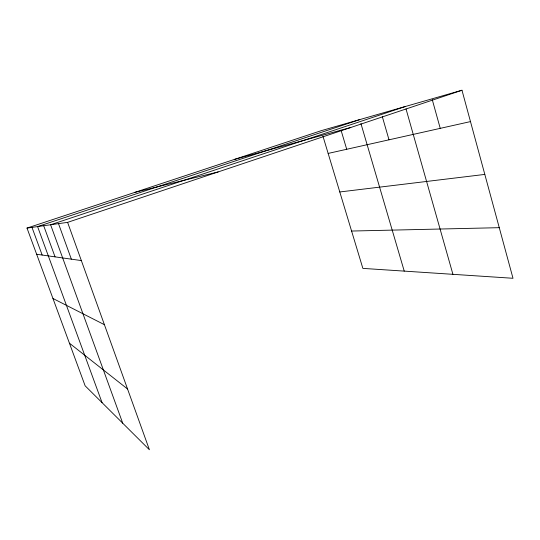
<?xml version="1.0" encoding="UTF-8"?>
<svg xmlns="http://www.w3.org/2000/svg" width="540" height="540" viewBox="0 0 540 540"><rect width="100%" height="100%" fill="white"/><g stroke="black" fill="none" stroke-linecap="round" stroke-linejoin="round"><path stroke-width="0.81" d="M67.601 222.365L149.411 449.759L85.131 385.803L27 228.083L67.601 222.365L461.977 90.241L513 278.282L362.867 268.387L322.934 136.154M405.331 106.515L50.605 224.762L122.735 423.218M27 228.083L321.273 130.66L461.977 90.241M359.762 119.603L37.584 226.591L102.067 402.658M234.293 159.455L350.757 127.501M134.804 192.388L218.18 171.923M328.151 153.428L470.482 121.594M339.788 191.963L484.812 174.413M351.587 231.046L499.271 227.678M36.646 254.259L81.351 260.577M52.947 298.478L104.416 324.689M69.424 343.19L127.548 388.989M31.988 227.381L42.154 255.035M43.693 225.734L55.053 256.858M58.502 223.648L71.354 259.166M341.024 130.174L346.714 149.276M360.916 123.525L404.237 271.114M382.3 116.593L389.009 139.813M406.013 108.905L452.925 274.32M432.257 99.644L440.235 128.358"/></g></svg>
